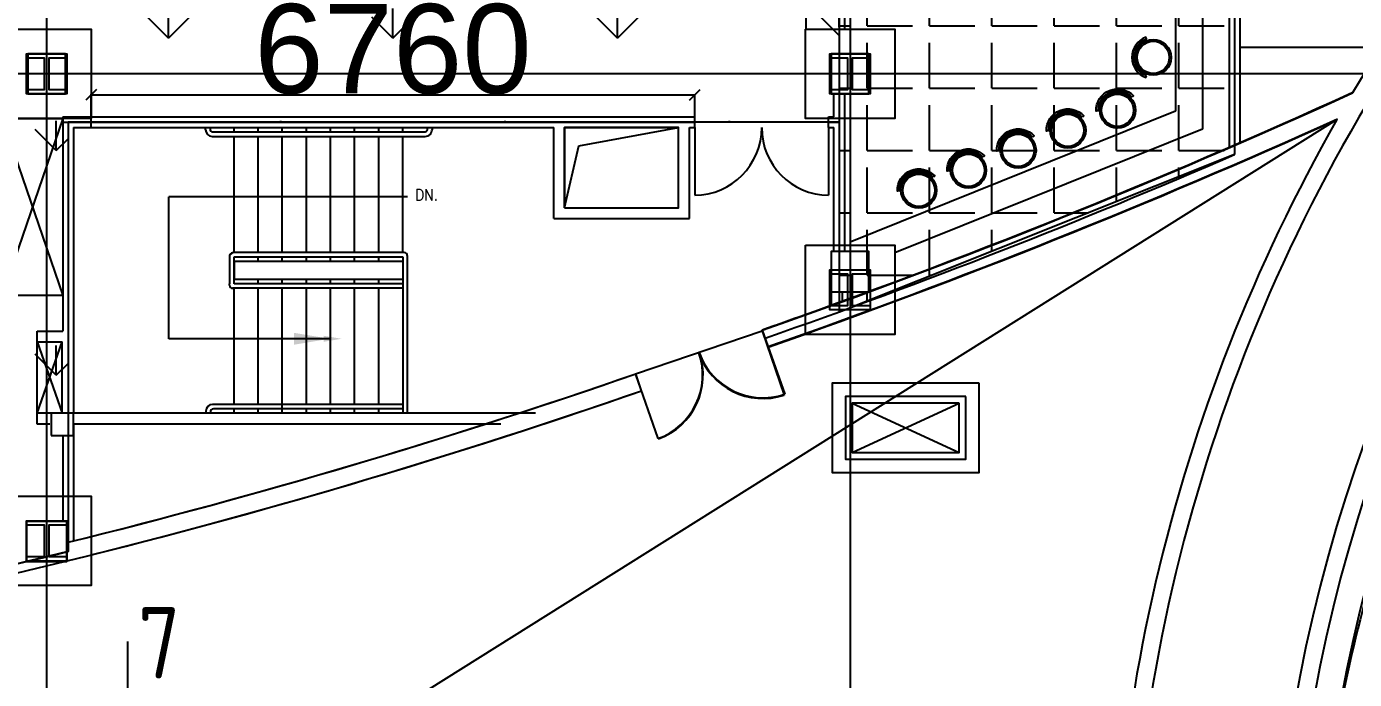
# Model space of a CAD drawing. Header units: inches. Extents: x -449189 to -231461, y -105857 to 48108.
# Drawn here: x -286073 to -271198, y -54269 to -46960 of the extents above; entities that cross this region are included whole.
import ezdxf
from ezdxf.enums import TextEntityAlignment as Align

# ---------------------------------------------------------------- set-up
doc = ezdxf.new("R2010")
doc.units = ezdxf.units.IN
doc.header["$MEASUREMENT"] = 0
for name, color, linetype in [('ARDIM', 4, 'Continuous'), ('DIM', 3, 'Continuous'), ('GRID', 8, 'Continuous'), ('HATCH', 90, 'Continuous'), ('L08-DR', 1, 'Continuous'), ('NEW AREA', 6, 'Continuous'), ('WALL', 255, 'Continuous')]:
    doc.layers.add(name, color=color, linetype=linetype)
doc.styles.add('ARCHITXT', font='ARCHITXT.SHX')
doc.styles.add('SIMPLEX', font='SIMPLEX.shx', dxfattribs={"width": 0.9, "height": 1000})
doc.styles.get("Standard").update_dxf_attribs({"font": 'arial.ttf'})
doc.dimstyles.new('DIM-200MM', dxfattribs={"dimtxt": 1000, "dimasz": 120, "dimexe": 10, "dimexo": 10, "dimgap": 0.7, "dimtad": 1, "dimdec": 0, "dimrnd": 5, "dimzin": 1, "dimdsep": 46, "dimtxsty": 'Standard', "dimblk": 'OBLIQUE', "dimcen": 0.5, "dimdle": 1, "dimclrd": 256, "dimclre": 256, "dimclrt": 7, "dimaunit": 1, "dimadec": 0, "dimazin": 0, "dimtfac": 1, "dimtdec": 0, "dimtix": 1, "dimtmove": 2, "dimatfit": 3, "dimfxl": 0, "dimtolj": 1, "dimtzin": 1, "dimarcsym": 0})

# ---------------------------------------------------------------- blocks, each defined once
blk = doc.blocks.new('C1')
at = {"layer": 'L08-DR'}
blk.add_lwpolyline([(-500, 500), (500, 500), (500, -500), (-500, -500)], close=True, dxfattribs=at)
blk = doc.blocks.new('A$C66634838')
at = {"layer": 'ARDIM'}
blk.add_blockref('C1', (29500, 9458), dxfattribs=at)
blk = doc.blocks.new('_Oblique')
at = {"color": 0, "linetype": 'ByBlock', "lineweight": -2}
blk.add_line((-0.5, -0.5), (0.5, 0.5), dxfattribs=at)
blk = doc.blocks.new('*D171')
at = {"layer": 'DEFPOINTS', "color": 0, "transparency": 16777216}
for p in [(-278588, -47726), (-285348, -48088), (-278588, -48068)]:
    blk.add_point(p, dxfattribs=at)
at = {"layer": 'DIM', "lineweight": -2, "transparency": 16777216}
for p, q in [((-285349, -47726), (-278587, -47726)), ((-285348, -48078), (-285348, -47716)), ((-278588, -48058), (-278588, -47716))]:
    blk.add_line(p, q, dxfattribs=at)
at = {"layer": 'DIM', "lineweight": -2, "transparency": 16777216, "xscale": 120, "yscale": 120, "zscale": 120, "rotation": 180}
blk.add_blockref('_Oblique', (-285348, -47726), dxfattribs=at)
at = {"layer": 'DIM', "lineweight": -2, "transparency": 16777216, "xscale": 120, "yscale": 120, "zscale": 120}
blk.add_blockref('_Oblique', (-278588, -47726), dxfattribs=at)
at = {"layer": 'DIM', "color": 7, "transparency": 16777216, "insert": (-281968, -47215), "char_height": 1000, "attachment_point": 5}
blk.add_mtext('\\A1;6760', dxfattribs=at)

msp = doc.modelspace()

# ---------------------------------------------------------------- hatches: boundary and pattern name
at = {"layer": 'HATCH'}
h = msp.add_hatch(dxfattribs=at)
h.set_pattern_fill('GRASS', color=141, scale=70, style=0)
h.set_pattern_definition([(90, (-380034.3, -67208.1), (-1257.235, 1257.235), [333.375, -2181.095]), (45, (-380034.3, -67208.1), (-1257.236, 1257.236), [333.375, -1444.625]), (135, (-380034.3, -67208.1), (-1257.236, -1257.236), [333.375, -1444.625])])
edge = h.paths.add_edge_path()
edge.add_line((-340288.2071, -11298.8439), (-336119.2455, -9723.545))
edge.add_line((-336119.2455, -9723.545), (-335508.3507, -9497.5812))
edge.add_line((-335508.3507, -9497.5812), (-335512.444, -2505.503))
edge.add_line((-335512.444, -2505.503), (-334540.4625, -2573.9117))
edge.add_line((-334540.4625, -2573.9117), (-333854.8554, -2620.0794))
edge.add_line((-333854.8554, -2620.0794), (-333388.2316, -2650.4541))
edge.add_line((-333388.2316, -2650.4541), (-333388.2149, -7349.5129))
edge.add_line((-333388.2149, -7349.5129), (-332068.2238, -7349.5128))
edge.add_line((-332068.2238, -7349.5128), (-332068.2228, -7069.5141))
edge.add_line((-332068.2228, -7069.5141), (-331148.2187, -7069.5112))
edge.add_line((-331148.2187, -7069.5112), (-331148.2187, -7349.5128))
edge.add_line((-331148.2187, -7349.5128), (-322288.2304, -7346.1635))
edge.add_line((-322288.2304, -7346.1635), (-322288.2225, -9562.3965))
edge.add_line((-322288.2225, -9562.3965), (-322288.2204, -10149.5262))
edge.add_line((-322288.2204, -10149.5262), (-311588.2352, -10149.5262))
edge.add_line((-311588.2352, -10149.5262), (-288008.221, -10149.5262))
edge.add_line((-288008.221, -10149.5262), (-288008.2228, -6519.5143))
edge.add_line((-288008.2228, -6519.5143), (-285608.2221, -6519.5142))
edge.add_line((-285608.2221, -6519.5142), (-285608.2214, -7289.542))
edge.add_line((-285608.2214, -7289.542), (-285448.2202, -7289.5149))
edge.add_line((-285448.2202, -7289.5149), (-285448.2432, -16605.3066))
edge.add_line((-285448.2432, -16605.3066), (-290895.3777, -16605.3066))
edge.add_line((-290895.3777, -16605.3066), (-289343.3241, -18123.0736))
edge.add_line((-289343.3241, -18123.0736), (-289343.3241, -21992.1764))
edge.add_line((-289343.3241, -21992.1764), (-290467.0658, -23134.5311))
edge.add_line((-290467.0658, -23134.5311), (-290498.1914, -37040.7856))
edge.add_line((-290498.1914, -37040.7856), (-289343.3241, -38157.4688))
edge.add_line((-289343.3241, -38157.4688), (-289346.7413, -41660.7129))
edge.add_line((-289346.7413, -41660.7129), (-290789.917, -43073.7458))
edge.add_line((-290789.917, -43073.7458), (-285498.3181, -43073.7458))
edge.add_line((-285498.3181, -43073.7458), (-285496.0031, -43115.8086))
edge.add_line((-285496.0031, -43115.8086), (-282687.0942, -45909.9083))
edge.add_line((-282687.0942, -45909.9083), (-276970.3509, -45904.7619))
edge.add_line((-276970.3509, -45904.7619), (-276970.3509, -48029.5128))
edge.add_line((-276970.3509, -48029.5128), (-285608.318, -48029.5128))
edge.add_line((-285608.318, -48029.5128), (-285608.3181, -52836.7162))
edge.add_line((-285608.3181, -52836.7162), (-286348.3155, -53015.517))
edge.add_line((-286348.3155, -53015.517), (-286516.7891, -53055.0808))
edge.add_line((-286516.7891, -53055.0808), (-287110.9356, -53191.2398))
edge.add_line((-287110.9356, -53191.2398), (-287636.3392, -53307.2906))
edge.add_line((-287636.3392, -53307.2906), (-288280.2221, -53443.9679))
edge.add_line((-288280.2221, -53443.9679), (-288782.4444, -53546.3581))
edge.add_line((-288782.4444, -53546.3581), (-289192.7738, -53627.2828))
edge.add_line((-289192.7738, -53627.2828), (-289609.1348, -53706.8959))
edge.add_line((-289609.1348, -53706.8959), (-290101.9463, -53797.883))
edge.add_line((-290101.9463, -53797.883), (-290653.7187, -53895.5982))
edge.add_line((-290653.7187, -53895.5982), (-291270.1366, -53999.5884))
edge.add_line((-291270.1366, -53999.5884), (-291699.1627, -54068.7553))
edge.add_line((-291699.1627, -54068.7553), (-292231.0385, -54150.8586))
edge.add_line((-292231.0385, -54150.8586), (-292875.9103, -54245.011))
edge.add_line((-292875.9103, -54245.011), (-293705.8929, -54357.525))
edge.add_line((-293705.8929, -54357.525), (-293995.7321, -54394.5262))
edge.add_line((-293995.7321, -54394.5262), (-294408.3241, -54445.1592))
edge.add_line((-294408.3241, -54445.1592), (-294408.3241, -53539.5795))
edge.add_line((-294408.3241, -53539.5795), (-300783.3181, -53539.5795))
edge.add_line((-300783.3181, -53539.5795), (-300783.3181, -54926.0554))
edge.add_line((-300783.3181, -54926.0554), (-300984.5052, -54932.0826))
edge.add_line((-300984.5052, -54932.0826), (-301461.242, -54944.1408))
edge.add_line((-301461.242, -54944.1408), (-302594.0659, -54960.253))
edge.add_line((-302594.0659, -54960.253), (-303474.0513, -54960.5922))
edge.add_line((-303474.0513, -54960.5922), (-304791.0427, -54941.2082))
edge.add_line((-304791.0427, -54941.2082), (-305176.7692, -54931.0136))
edge.add_line((-305176.7692, -54931.0136), (-305783.1151, -54910.8475))
edge.add_line((-305783.1151, -54910.8475), (-307476.4691, -54827.6872))
edge.add_line((-307476.4691, -54827.6872), (-308341.0607, -54769.9499))
edge.add_line((-308341.0607, -54769.9499), (-309838.7068, -54645.4082))
edge.add_line((-309838.7068, -54645.4082), (-310626.0552, -54567.4147))
edge.add_line((-310626.0552, -54567.4147), (-311469.8373, -54474.2138))
edge.add_line((-311469.8373, -54474.2138), (-312374.1162, -54363.242))
edge.add_line((-312374.1162, -54363.242), (-312476.3441, -54349.9727))
edge.add_line((-312476.3441, -54349.9727), (-312636.4866, -54328.8898))
edge.add_line((-312636.4866, -54328.8898), (-313090.9646, -54256.5062))
edge.add_line((-313090.9646, -54256.5062), (-313685.9245, -54148.7118))
edge.add_line((-313685.9245, -54148.7118), (-314664.5903, -53966.3051))
edge.add_line((-314664.5903, -53966.3051), (-315582.5073, -53789.4467))
edge.add_line((-315582.5073, -53789.4467), (-316457.9292, -53615.551))
edge.add_line((-316457.9292, -53615.551), (-317680.8645, -53364.051))
edge.add_line((-317680.8645, -53364.051), (-318715.3535, -53143.471))
edge.add_line((-318715.3535, -53143.471), (-319826.7598, -52898.452))
edge.add_line((-319826.7598, -52898.452), (-320519.3217, -52741.5431))
edge.add_line((-320519.3217, -52741.5431), (-321348.3155, -52549.4388))
edge.add_line((-321348.3155, -52549.4388), (-322096.6306, -52372.0072))
edge.add_line((-322096.6306, -52372.0072), (-322919.3065, -52172.5226))
edge.add_line((-322919.3065, -52172.5226), (-323528.6676, -52021.7675))
edge.add_line((-323528.6676, -52021.7675), (-324690.0906, -51727.3435))
edge.add_line((-324690.0906, -51727.3435), (-325741.8803, -51452.6499))
edge.add_line((-325741.8803, -51452.6499), (-326607.9305, -51220.6831))
edge.add_line((-326607.9305, -51220.6831), (-327359.6197, -51015.094))
edge.add_line((-327359.6197, -51015.094), (-328180.0259, -50786.18))
edge.add_line((-328180.0259, -50786.18), (-328941.3725, -50569.4966))
edge.add_line((-328941.3725, -50569.4966), (-329798.6195, -50320.5956))
edge.add_line((-329798.6195, -50320.5956), (-330205.1413, -50200.4623))
edge.add_line((-330205.1413, -50200.4623), (-330652.2059, -50066.5422))
edge.add_line((-330652.2059, -50066.5422), (-331102.5812, -49929.7113))
edge.add_line((-331102.5812, -49929.7113), (-331377.8045, -49845.1432))
edge.add_line((-331377.8045, -49845.1432), (-331988.6519, -49654.8606))
edge.add_line((-331988.6519, -49654.8606), (-333136.6276, -49287.5546))
edge.add_line((-333136.6276, -49287.5546), (-333995.7574, -49004.3186))
edge.add_line((-333995.7574, -49004.3186), (-334680.7346, -48773.3357))
edge.add_line((-334680.7346, -48773.3357), (-335777.3888, -48393.9214))
edge.add_line((-335777.3888, -48393.9214), (-336572.2598, -48111.4636))
edge.add_line((-336572.2598, -48111.4636), (-337362.1185, -47824.53))
edge.add_line((-337362.1185, -47824.53), (-338274.9824, -47485.0795))
edge.add_line((-338274.9824, -47485.0795), (-339501.5617, -47015.6204))
edge.add_line((-339501.5617, -47015.6204), (-340348.3181, -46674.0196))
edge.add_line((-340348.3181, -46674.0196), (-340924.1168, -46451.7427))
edge.add_line((-340924.1168, -46451.7427), (-341956.4836, -46029.3034))
edge.add_line((-341956.4836, -46029.3034), (-343181.5851, -45513.3685))
edge.add_line((-343181.5851, -45513.3685), (-344012.137, -45154.455))
edge.add_line((-344012.137, -45154.455), (-344856.511, -44781.9126))
edge.add_line((-344856.511, -44781.9126), (-345617.4163, -44439.52))
edge.add_line((-345617.4163, -44439.52), (-346395.6587, -44082.7138))
edge.add_line((-346395.6587, -44082.7138), (-347363.8794, -43629.3731))
edge.add_line((-347363.8794, -43629.3731), (-348780.7275, -42888.3236))
edge.add_line((-348780.7275, -42888.3236), (-349298.3176, -42888.3236))
edge.add_line((-349298.3176, -42888.3236), (-349298.3135, -15241.5566))
edge.add_line((-349298.3135, -15241.5566), (-345735.4049, -13623.97))
edge.add_line((-345735.4049, -13623.97), (-344247.3098, -12964.3974))
edge.add_line((-344247.3098, -12964.3974), (-342967.66, -12411.9553))
edge.add_line((-342967.66, -12411.9553), (-342295.9956, -12127.3872))
edge.add_line((-342295.9956, -12127.3872), (-341103.1645, -11631.0893))
edge.add_line((-341103.1645, -11631.0893), (-340288.2156, -11298.6419))
h = msp.add_hatch(dxfattribs=at)
h.set_pattern_fill('ANGLE', color=8, scale=100, style=0)
h.set_pattern_definition([(0, (-380034.3, -67208.1), (0, 698.5), [508, -190.5]), (90, (-380034.3, -67208.1), (-698.5, 4e-14), [508, -190.5])])
h.paths.add_polyline_path([(-272541.397, -48393.7443), (-276967.964, -50158.2846), (-276968.0914, -48029.5128), (-276970.0076, -45900.899), (-278947.9714, -45913.5398), (-279098.3076, -45914.5006), (-279094.9721, -41961.9796), (-277297.9713, -41959.9778), (-277297.9713, -39357.5889), (-272541.397, -39357.5889)])

# ---------------------------------------------------------------- linework, layer by layer
msp.add_lwpolyline([(-285447.8964, -16605.3066), (-290895.0309, -16605.3066), (-289342.9774, -18123.0736), (-289342.9774, -21992.1764), (-290466.7191, -23134.5311), (-290497.8447, -37040.7856), (-289342.9774, -38157.4688), (-289346.3946, -41660.7129), (-290789.5702, -43073.7458), (-285497.9714, -43073.7458), (-285495.6564, -43115.8086), (-282686.7474, -45909.9083), (-276970.0042, -45904.7619), (-276970.0042, -48029.5128), (-285607.9713, -48029.5128)])
at = {"color": 5}
for points in [[(-290789.917, -43073.7458), (-285498.3181, -43073.7458), (-285496.0031, -43115.8086), (-282687.0942, -45909.9083), (-276970.3509, -45904.7619), (-276970.3509, -48029.5128), (-285608.318, -48029.5128), (-285608.3181, -52836.7162), (-286348.3155, -53015.517)], [(-290789.6681, -43073.7458), (-285498.0693, -43073.7458), (-285495.7542, -43115.8086), (-282686.8453, -45909.9083), (-276970.102, -45904.7619), (-276970.102, -48029.5128), (-285608.0692, -48029.5128), (-285608.0692, -52836.7162), (-286348.0666, -53015.517)]]:
    msp.add_lwpolyline(points, dxfattribs=at)
at = {"layer": 'GRID'}
for p, q in [((-285848.203, 3188.9239), (-285848.203, -66985.2816)), ((-276848.203, 3188.9239), (-276848.203, -66985.2816)), ((-366848.203, -47485.2816), (-267848.203, -47485.2816))]:
    msp.add_line(p, q, dxfattribs=at)
at = {"layer": 'NEW AREA', "color": 30}
msp.add_lwpolyline([(-272541.397, -48393.7443), (-276967.964, -50158.2846), (-276968.0914, -48029.5128), (-276970.102, -45904.762), (-278947.9714, -45913.5398), (-279098.3076, -45914.5006), (-279094.9721, -41961.9796), (-277297.9713, -41959.9778), (-277297.9713, -39357.5889), (-272541.397, -39357.5889), (-272541.397, -48393.7443)], dxfattribs=at)
at = {"layer": 'WALL', "color": 0}
for p, q in [((-272541.5182, -39357.791), (-272541.5182, -48393.9464)), ((-272601.5182, -39457.791), (-272601.5182, -48310.9472)), ((-272601.5182, -39457.791), (-272601.5182, -48310.9472)), ((-272481.5183, -39457.791), (-272481.5183, -48258.9312)), ((-272481.5182, -39457.791), (-272481.5182, -48258.9312)), ((-272481.5096, -39532.9935), (-272481.5096, -48265.0996)), ((-272601.5096, -39832.9935), (-272601.5096, -48317.1156)), ((-272601.5183, -41577.791), (-272601.5183, -48310.9472)), ((-273201.5182, -42057.791), (-273201.5182, -47905.5685)), ((-272901.5182, -42057.791), (-272901.5182, -48108.2579)), ((-276907.9621, -46989.7283), (-276907.9621, -45843.7419)), ((-277341.2015, -46989.7283), (-277341.2015, -46813.2221)), ((-273570.1784, -47120.0429), (-273560.0534, -47137.5801)), ((-273561.5182, -47115.0429), (-273551.5182, -47132.3634)), ((-273557.1881, -47112.5429), (-273547.1568, -47129.9176)), ((-272481.5096, -47189.9237), (-270903.051, -47189.9237)), ((-273570.1784, -47491.0941), (-273560.0534, -47473.557)), ((-273561.5182, -47496.0941), (-273551.5182, -47478.7736)), ((-273557.1881, -47498.5941), (-273547.1568, -47481.2195)), ((-277027.9537, -47969.9103), (-277027.9542, -47714.9237)), ((-276907.9504, -49479.9237), (-276907.9542, -47714.9234)), ((-273723.6264, -47718.2121), (-273736.1182, -47734.1502)), ((-273715.7558, -47724.3808), (-273728.0933, -47740.122)), ((-273711.8205, -47727.4652), (-273724.1966, -47743.2556)), ((-274069.9835, -47871.5303), (-274050.1206, -47874.3531)), ((-274069.28, -47866.58), (-274049.479, -47869.394)), ((-274067.873, -47856.6795), (-274047.8243, -47859.5287)), ((-285667.9627, -47989.7283), (-286347.9627, -49969.7149)), ((-286347.9627, -47989.7283), (-285667.9627, -49969.7149)), ((-285667.9627, -47989.7283), (-286347.9627, -49969.7149)), ((-286347.9627, -47989.7283), (-285667.9627, -49969.7149)), ((-285667.9627, -47989.7283), (-286347.9627, -49969.7149)), ((-286347.9627, -47989.7283), (-285667.9627, -49969.7149)), ((-285667.9627, -47969.7149), (-278587.9628, -47969.7149)), ((-285667.9627, -47969.7149), (-278587.9628, -47969.7149)), ((-285667.9627, -47969.7149), (-278587.9628, -47969.7149)), ((-285667.9627, -47969.7149), (-285667.9627, -50369.7135)), ((-285667.9627, -47969.7149), (-285667.9627, -50369.7135)), ((-285667.9627, -47969.7149), (-285667.9627, -50369.7135)), ((-285667.9627, -48029.7149), (-278587.9628, -48029.7149)), ((-285607.9627, -48029.7149), (-285607.9628, -52836.9183)), ((-284378.4764, -56138.384), (-271393.5538, -48002.0518)), ((-278587.9625, -48089.7149), (-278587.9628, -47969.7149)), ((-278587.9625, -48089.7149), (-278587.9628, -47969.7149)), ((-278587.9625, -48089.7149), (-278587.9625, -47969.7149)), ((-278587.9539, -48089.9103), (-278587.9542, -47969.9103)), ((-277087.9625, -48089.7149), (-277087.9628, -47969.7117)), ((-277087.9625, -48089.7149), (-277087.9628, -47969.7117)), ((-277087.9625, -48089.7149), (-277087.9628, -47969.7117)), ((-277087.9625, -48029.7149), (-276967.9619, -48029.7149)), ((-277087.9539, -48089.9103), (-277087.9542, -47969.9071)), ((-277087.9542, -47969.9103), (-277027.9537, -47969.9103)), ((-276967.9579, -49407.8751), (-276967.9619, -48029.7149)), ((-276907.958, -49407.875), (-276907.9621, -47989.7283)), ((-276907.9579, -49407.8749), (-276907.962, -47989.7283)), ((-276907.9579, -49407.8749), (-276907.962, -47989.7283)), ((-276907.9579, -49407.8749), (-276907.962, -47989.7283)), ((-273201.5182, -47905.5685), (-276847.9627, -49372.2898)), ((-274280.2827, -47942.1177), (-274292.7745, -47958.0558)), ((-274272.4121, -47948.2865), (-274284.7496, -47964.0277)), ((-274268.4768, -47951.3709), (-274280.8529, -47967.1613)), ((-285547.9627, -48089.7149), (-285547.9628, -51289.7163)), ((-285547.9627, -48089.7149), (-285547.9628, -51289.7163)), ((-285547.9627, -48089.7149), (-285547.9628, -51289.7163)), ((-285547.9627, -48089.7149), (-280167.9625, -48089.7149)), ((-285547.9627, -48089.7149), (-280167.9625, -48089.7149)), ((-285547.9627, -48089.7149), (-280167.9625, -48089.7149)), ((-284067.9563, -48114.7008), (-284067.9563, -48089.7008)), ((-284067.9563, -48114.7008), (-284067.9563, -48089.7008)), ((-284067.9563, -48114.7008), (-284067.9563, -48089.7008)), ((-284067.9477, -48114.8961), (-284067.9477, -48089.8961)), ((-283992.9563, -48189.7008), (-281606.0066, -48189.6646)), ((-283992.9563, -48189.7008), (-281606.0066, -48189.6646)), ((-283992.9563, -48189.7008), (-281606.0066, -48189.6646)), ((-283982.9563, -48139.7008), (-281616.0064, -48139.6646)), ((-283982.9563, -48139.7008), (-281616.0064, -48139.6646)), ((-283982.9563, -48139.7008), (-281616.0064, -48139.6646)), ((-283747.9628, -48139.6801), (-283747.9628, -48089.6801)), ((-283747.9628, -48139.6801), (-283747.9628, -48089.6801)), ((-283747.9628, -48139.6801), (-283747.9628, -48089.6801)), ((-283747.9628, -49489.7149), (-283747.9628, -48189.6801)), ((-283747.9628, -49489.7149), (-283747.9628, -48189.6801)), ((-283747.9628, -49489.7149), (-283747.9628, -48189.6801)), ((-283747.9542, -48139.8755), (-283747.9542, -48089.8755)), ((-283747.9542, -49489.9102), (-283747.9542, -48189.8755)), ((-283477.9628, -48139.6801), (-283477.9628, -48089.6801)), ((-283477.9628, -48139.6801), (-283477.9628, -48089.6801)), ((-283477.9628, -48139.6801), (-283477.9628, -48089.6801)), ((-283477.9628, -49489.7149), (-283477.9628, -48189.6801)), ((-283477.9628, -49489.7149), (-283477.9628, -48189.6801)), ((-283477.9628, -49489.7149), (-283477.9628, -48189.6801)), ((-283477.9542, -48139.8755), (-283477.9542, -48089.8755)), ((-283477.9542, -49489.9102), (-283477.9542, -48189.8755)), ((-283207.9628, -48139.6801), (-283207.9628, -48089.6801)), ((-283207.9628, -48139.6801), (-283207.9628, -48089.6801)), ((-283207.9628, -48139.6801), (-283207.9628, -48089.6801)), ((-283207.9628, -48139.6801), (-283207.9628, -48089.6801)), ((-283207.9628, -48139.6801), (-283207.9628, -48089.6801)), ((-283207.9628, -48139.6801), (-283207.9628, -48089.6801)), ((-283207.9628, -49489.7149), (-283207.9628, -48189.6801)), ((-283207.9628, -49489.7149), (-283207.9628, -48189.6801)), ((-283207.9628, -49489.7149), (-283207.9628, -48189.6801)), ((-283207.9542, -48139.8755), (-283207.9542, -48089.8755)), ((-283207.9542, -48139.8755), (-283207.9542, -48089.8755)), ((-283207.9542, -49489.9102), (-283207.9542, -48189.8755)), ((-282937.9628, -48139.6801), (-282937.9628, -48089.6801)), ((-282937.9628, -48139.6801), (-282937.9628, -48089.6801)), ((-282937.9628, -48139.6801), (-282937.9628, -48089.6801)), ((-282937.9628, -49489.7149), (-282937.9628, -48189.6801)), ((-282937.9628, -49489.7149), (-282937.9628, -48189.6801)), ((-282937.9628, -49489.7149), (-282937.9628, -48189.6801)), ((-282667.9628, -48139.6801), (-282667.9628, -48089.6801)), ((-282667.9628, -48139.6801), (-282667.9628, -48089.6801)), ((-282667.9628, -48139.6801), (-282667.9628, -48089.6801)), ((-282667.9628, -49489.7149), (-282667.9628, -48189.6801)), ((-282667.9628, -49489.7149), (-282667.9628, -48189.6801)), ((-282667.9628, -49489.7149), (-282667.9628, -48189.6801)), ((-282397.9628, -48139.6801), (-282397.9628, -48089.6801)), ((-282397.9628, -48139.6801), (-282397.9628, -48089.6801)), ((-282397.9628, -48139.6801), (-282397.9628, -48089.6801)), ((-282397.9628, -49489.7149), (-282397.9628, -48189.6801)), ((-282397.9628, -49489.7149), (-282397.9628, -48189.6801)), ((-282397.9628, -49489.7149), (-282397.9628, -48189.6801)), ((-282127.9628, -48139.6801), (-282127.9628, -48089.6801)), ((-282127.9628, -48139.6801), (-282127.9628, -48089.6801)), ((-282127.9628, -48139.6801), (-282127.9628, -48089.6801)), ((-282127.9628, -49489.7149), (-282127.9628, -48189.6801)), ((-282127.9628, -49489.7149), (-282127.9628, -48189.6801)), ((-282127.9628, -49489.7149), (-282127.9628, -48189.6801)), ((-281857.9628, -48139.6801), (-281857.9628, -48089.6801)), ((-281857.9628, -48139.6801), (-281857.9628, -48089.6801)), ((-281857.9628, -48139.6801), (-281857.9628, -48089.6801)), ((-281857.9628, -49489.7149), (-281857.9628, -48189.6801)), ((-281857.9628, -49489.7149), (-281857.9628, -48189.6801)), ((-281857.9628, -49489.7149), (-281857.9628, -48189.6801)), ((-281531.0064, -48089.6648), (-281531.0064, -48114.6646)), ((-281531.0064, -48089.6648), (-281531.0064, -48114.6646)), ((-281531.0064, -48089.6648), (-281531.0064, -48114.6646)), ((-280167.9604, -49109.7149), (-280167.9625, -48089.7149)), ((-280167.9604, -49109.7149), (-280167.9625, -48089.7149)), ((-280167.9604, -49109.7149), (-280167.9625, -48089.7149)), ((-280047.9625, -48089.7149), (-278767.9625, -48089.7149)), ((-280047.9625, -48089.7149), (-278767.9625, -48089.7149)), ((-280047.9625, -48089.7149), (-278767.9625, -48089.7149)), ((-280047.9606, -48989.7149), (-280047.9625, -48089.7149)), ((-280047.9606, -48989.7149), (-280047.9625, -48089.7149)), ((-280047.9606, -48989.7149), (-280047.9625, -48089.7149)), ((-279885.8407, -48295.8153), (-278767.9625, -48089.7149)), ((-279885.8407, -48295.8153), (-278767.9625, -48089.7149)), ((-279885.8407, -48295.8153), (-278767.9625, -48089.7149)), ((-278767.9606, -48989.7149), (-278767.9625, -48089.7119)), ((-278767.9606, -48989.7149), (-278767.9625, -48089.7119)), ((-278767.9606, -48989.7149), (-278767.9625, -48089.7119)), ((-278767.952, -48989.9103), (-278767.9539, -48089.9073)), ((-278647.9604, -49109.7149), (-278647.9625, -48089.7117)), ((-278647.9604, -49109.7149), (-278647.9625, -48089.7117)), ((-278647.9604, -49109.7149), (-278647.9625, -48089.7117)), ((-278647.9625, -48089.7149), (-278587.9625, -48089.7149)), ((-278647.9625, -48089.7149), (-278587.9625, -48089.7149)), ((-278647.9625, -48089.7149), (-278587.9625, -48089.7149)), ((-278647.9518, -49109.9103), (-278647.9539, -48089.907)), ((-278647.9539, -48089.9103), (-278587.9539, -48089.9103)), ((-278587.9625, -48089.7149), (-278587.9602, -48848.757)), ((-278587.9625, -48089.7149), (-278587.9602, -48848.757)), ((-278587.9625, -48089.7149), (-278587.9602, -48848.757)), ((-278587.9539, -48089.9103), (-278587.9516, -48848.9523)), ((-277087.9625, -48089.7089), (-277087.9602, -48848.7089)), ((-277087.9625, -48089.7089), (-277087.9602, -48848.7089)), ((-277087.9625, -48089.7089), (-277087.9602, -48848.7089)), ((-277087.9625, -48089.7149), (-277027.962, -48089.7149)), ((-277087.9625, -48089.7149), (-277027.962, -48089.7149)), ((-277087.9625, -48089.7149), (-277027.962, -48089.7149)), ((-277087.9539, -48089.9043), (-277087.9516, -48848.9043)), ((-277087.9539, -48089.9103), (-277027.9534, -48089.9103)), ((-277027.9579, -49407.875), (-277027.9621, -48089.7149)), ((-277027.9578, -49407.8749), (-277027.962, -48089.7149)), ((-277027.9578, -49407.8749), (-277027.962, -48089.7149)), ((-277027.9578, -49407.8749), (-277027.962, -48089.7149)), ((-277027.9504, -49479.9237), (-277027.9534, -48089.9103)), ((-272901.5182, -48108.2579), (-276347.9627, -49494.5325)), ((-274836.939, -48166.0234), (-274849.4308, -48181.9615)), ((-274829.0684, -48172.1922), (-274841.4059, -48187.9334)), ((-274825.1331, -48175.2766), (-274837.5092, -48191.067)), ((-274626.6398, -48095.436), (-274606.7769, -48098.2588)), ((-274625.9363, -48090.4857), (-274606.1353, -48093.2997)), ((-274624.5293, -48080.5852), (-274604.4806, -48083.4344)), ((-280047.9606, -48989.7149), (-279885.8407, -48295.8153)), ((-280047.9606, -48989.7149), (-279885.8407, -48295.8153)), ((-280047.9606, -48989.7149), (-279885.8407, -48295.8153)), ((-275183.2961, -48319.3417), (-275163.4332, -48322.1645)), ((-275182.5926, -48314.3914), (-275162.7916, -48317.2054)), ((-275181.1856, -48304.4909), (-275161.1369, -48307.3401)), ((-275393.5953, -48389.9291), (-275406.0872, -48405.8672)), ((-275385.7247, -48396.0979), (-275398.0622, -48411.8391)), ((-275381.7894, -48399.1823), (-275394.1655, -48414.9727)), ((-275950.2516, -48613.8348), (-275962.7435, -48629.7729)), ((-275942.381, -48620.0036), (-275954.7185, -48635.7448)), ((-275938.4457, -48623.0879), (-275950.8218, -48638.8783)), ((-275739.9524, -48543.2473), (-275720.0895, -48546.0701)), ((-275739.2489, -48538.2971), (-275719.4479, -48541.1111)), ((-275737.8419, -48528.3966), (-275717.7932, -48531.2458)), ((-276296.6088, -48767.153), (-276276.7458, -48769.9758)), ((-276295.9053, -48762.2028), (-276276.1042, -48765.0168)), ((-276294.4983, -48752.3022), (-276274.4495, -48755.1515)), ((-281804.7731, -48864.6672), (-284480.0041, -48864.6672)), ((-284480.0041, -50455.3601), (-284480.0041, -48864.6672)), ((-284480.0041, -50455.3601), (-284480.0041, -48864.6672)), ((-284480.0041, -50455.3601), (-284480.0041, -48864.6672)), ((-284480.0041, -50455.3601), (-284480.0041, -48864.6672)), ((-282159.2567, -48864.6672), (-284480.0041, -48864.6672)), ((-282159.2567, -48864.6672), (-284480.0041, -48864.6672)), ((-284480.0041, -50455.3601), (-284480.0041, -48864.6672)), ((-284480.0041, -50455.3601), (-284480.0041, -48864.6672)), ((-284479.9955, -50455.5555), (-284479.9955, -48864.8626)), ((-284479.9955, -50455.5555), (-284479.9955, -48864.8626)), ((-280047.9606, -48989.7149), (-278767.9606, -48989.7149)), ((-280047.9606, -48989.7149), (-278767.9606, -48989.7149)), ((-280047.9606, -48989.7149), (-278767.9606, -48989.7149)), ((-280167.9604, -49109.7149), (-278647.9604, -49109.7149)), ((-280167.9604, -49109.7149), (-278647.9604, -49109.7149)), ((-280167.9604, -49109.7149), (-278647.9604, -49109.7149)), ((-283797.9629, -49524.7149), (-283797.9629, -49539.7149)), ((-283797.9629, -49524.7149), (-283797.9629, -49539.7149)), ((-283797.9629, -49524.7149), (-283797.9629, -49539.7149)), ((-283797.9543, -49524.9102), (-283797.9543, -49539.9102)), ((-281842.9628, -49489.7149), (-283747.9628, -49489.7149)), ((-281842.9628, -49489.7149), (-283747.9628, -49489.7149)), ((-281842.9628, -49489.7149), (-283747.9628, -49489.7149)), ((-281807.9628, -49524.7149), (-281807.9628, -49589.7149)), ((-281807.9628, -49524.7149), (-281807.9628, -49589.7149)), ((-281807.9628, -49524.7149), (-281807.9628, -49589.7149)), ((-283797.9628, -49539.7148), (-283797.9629, -49839.7148)), ((-283797.9628, -49539.7148), (-283797.9629, -49839.7148)), ((-283797.9628, -49539.7148), (-283797.9629, -49839.7148)), ((-283797.9542, -49539.9102), (-283797.9543, -49839.9102)), ((-283747.9628, -49839.7149), (-283747.9627, -49539.7149)), ((-283747.9628, -49839.7149), (-283747.9627, -49539.7149)), ((-283747.9628, -49839.7149), (-283747.9627, -49539.7149)), ((-283747.9627, -49589.7149), (-283747.9628, -49789.7149)), ((-283747.9627, -49589.7149), (-283747.9628, -49789.7149)), ((-283747.9627, -49589.7149), (-283747.9628, -49789.7149)), ((-283747.9627, -49539.7149), (-281857.9628, -49539.7149)), ((-283747.9627, -49539.7149), (-281857.9628, -49539.7149)), ((-283747.9627, -49539.7149), (-281857.9628, -49539.7149)), ((-281857.9628, -49589.7149), (-283747.9627, -49589.7149)), ((-281857.9628, -49589.7149), (-283747.9627, -49589.7149)), ((-281857.9628, -49589.7149), (-283747.9627, -49589.7149)), ((-283747.9542, -49839.9102), (-283747.9541, -49539.9102)), ((-283747.9541, -49589.9102), (-283747.9542, -49789.9102)), ((-283477.9628, -49589.7149), (-283477.9628, -49539.7149)), ((-283477.9628, -49589.7149), (-283477.9628, -49539.7149)), ((-283477.9628, -49589.7149), (-283477.9628, -49539.7149)), ((-283477.9542, -49589.9102), (-283477.9542, -49539.9102)), ((-283207.9628, -49589.7149), (-283207.9628, -49539.7149)), ((-283207.9628, -49589.7149), (-283207.9628, -49539.7149)), ((-283207.9628, -49589.7149), (-283207.9628, -49539.7149)), ((-283207.9542, -49589.9102), (-283207.9542, -49539.9102)), ((-282937.9628, -49589.7149), (-282937.9628, -49539.7149)), ((-282937.9628, -49589.7149), (-282937.9628, -49539.7149)), ((-282937.9628, -49589.7149), (-282937.9628, -49539.7149)), ((-282667.9628, -49589.7149), (-282667.9628, -49539.7149)), ((-282667.9628, -49589.7149), (-282667.9628, -49539.7149)), ((-282667.9628, -49589.7149), (-282667.9628, -49539.7149)), ((-282397.9628, -49589.7149), (-282397.9628, -49539.7149)), ((-282397.9628, -49589.7149), (-282397.9628, -49539.7149)), ((-282397.9628, -49589.7149), (-282397.9628, -49539.7149)), ((-282127.9628, -49589.7149), (-282127.9628, -49539.7149)), ((-282127.9628, -49589.7149), (-282127.9628, -49539.7149)), ((-282127.9628, -49589.7149), (-282127.9628, -49539.7149)), ((-281857.9628, -49539.7149), (-281857.9628, -49589.7149)), ((-281857.9628, -49539.7149), (-281857.9628, -49589.7149)), ((-281857.9628, -49539.7149), (-281857.9628, -49589.7149)), ((-281857.9628, -49589.7149), (-281857.9619, -51289.6993)), ((-281857.9628, -49589.7149), (-281857.9619, -51289.6993)), ((-281857.9628, -49589.7149), (-281857.9619, -51289.6993)), ((-281807.9628, -49589.7148), (-281807.9619, -51289.6993)), ((-281807.9628, -49589.7148), (-281807.9619, -51289.6993)), ((-281807.9628, -49589.7148), (-281807.9619, -51289.6993)), ((-283747.9628, -49789.7149), (-281857.9627, -49789.7149)), ((-283747.9628, -49789.7149), (-281857.9627, -49789.7149)), ((-283747.9628, -49789.7149), (-281857.9627, -49789.7149)), ((-283477.9628, -49839.7149), (-283477.9628, -49789.7149)), ((-283477.9628, -49839.7149), (-283477.9628, -49789.7149)), ((-283477.9628, -49839.7149), (-283477.9628, -49789.7149)), ((-283477.9542, -49839.9102), (-283477.9542, -49789.9102)), ((-283207.9628, -49839.7149), (-283207.9628, -49789.7149)), ((-283207.9628, -49839.7149), (-283207.9628, -49789.7149)), ((-283207.9628, -49839.7149), (-283207.9628, -49789.7149)), ((-283207.9542, -49839.9102), (-283207.9542, -49789.9102)), ((-282937.9628, -49839.7149), (-282937.9628, -49789.7149)), ((-282937.9628, -49839.7149), (-282937.9628, -49789.7149)), ((-282937.9628, -49839.7149), (-282937.9628, -49789.7149)), ((-282667.9628, -49839.7149), (-282667.9628, -49789.7149)), ((-282667.9628, -49839.7149), (-282667.9628, -49789.7149)), ((-282667.9628, -49839.7149), (-282667.9628, -49789.7149)), ((-282397.9628, -49839.7149), (-282397.9628, -49789.7149)), ((-282397.9628, -49839.7149), (-282397.9628, -49789.7149)), ((-282397.9628, -49839.7149), (-282397.9628, -49789.7149)), ((-282127.9628, -49839.7149), (-282127.9628, -49789.7149)), ((-282127.9628, -49839.7149), (-282127.9628, -49789.7149)), ((-282127.9628, -49839.7149), (-282127.9628, -49789.7149)), ((-283797.9629, -49854.7148), (-283797.9629, -49839.7148)), ((-283797.9629, -49854.7148), (-283797.9629, -49839.7148)), ((-283797.9629, -49854.7148), (-283797.9629, -49839.7148)), ((-283797.9543, -49854.9102), (-283797.9543, -49839.9102)), ((-281857.9626, -49889.7148), (-283767.4225, -49889.7168)), ((-281857.9626, -49889.7148), (-283767.4225, -49889.7168)), ((-281857.9626, -49889.7148), (-283767.4225, -49889.7168)), ((-281857.9628, -49839.7149), (-283747.9628, -49839.7149)), ((-281857.9628, -49839.7149), (-283747.9628, -49839.7149)), ((-281857.9628, -49839.7149), (-283747.9628, -49839.7149)), ((-283747.9628, -51189.6801), (-283747.9628, -49889.7167)), ((-283747.9628, -51189.6801), (-283747.9628, -49889.7167)), ((-283747.9628, -51189.6801), (-283747.9628, -49889.7167)), ((-283747.9542, -51189.8755), (-283747.9542, -49889.9121)), ((-283477.9628, -51189.6801), (-283477.9628, -49889.7167)), ((-283477.9628, -51189.6801), (-283477.9628, -49889.7167)), ((-283477.9628, -51189.6801), (-283477.9628, -49889.7167)), ((-283477.9542, -51189.8755), (-283477.9542, -49889.9121)), ((-283207.9628, -51289.7055), (-283207.9628, -49889.7167)), ((-283207.9628, -51289.7055), (-283207.9628, -49889.7167)), ((-283207.9628, -51289.7055), (-283207.9628, -49889.7167)), ((-283207.9542, -51289.9009), (-283207.9542, -49889.9121)), ((-282937.9628, -51189.6801), (-282937.9628, -49889.7167)), ((-282937.9628, -51189.6801), (-282937.9628, -49889.7167)), ((-282937.9628, -51189.6801), (-282937.9628, -49889.7167)), ((-282667.9628, -51189.6801), (-282667.9628, -49889.7167)), ((-282667.9628, -51189.6801), (-282667.9628, -49889.7167)), ((-282667.9628, -51189.6801), (-282667.9628, -49889.7167)), ((-282397.9628, -51189.6801), (-282397.9628, -49889.7167)), ((-282397.9628, -51189.6801), (-282397.9628, -49889.7167)), ((-282397.9628, -51189.6801), (-282397.9628, -49889.7167)), ((-282127.9628, -51189.6801), (-282127.9628, -49889.7167)), ((-282127.9628, -51189.6801), (-282127.9628, -49889.7167)), ((-282127.9628, -51189.6801), (-282127.9628, -49889.7167)), ((-277057.9542, -49929.9237), (-277057.9542, -50084.7208)), ((-276937.9542, -49929.9237), (-276937.9542, -50041.2107)), ((-285952.9627, -50489.7135), (-285952.9627, -50369.7135)), ((-285952.9627, -50369.7135), (-285667.9627, -50369.7135)), ((-285952.9627, -50489.7135), (-285952.9627, -50369.7135)), ((-285952.9627, -50369.7135), (-285667.9627, -50369.7135)), ((-285952.9627, -50489.7135), (-285952.9627, -50369.7135)), ((-285952.9627, -50369.7135), (-285667.9627, -50369.7135)), ((-285952.9542, -50369.9088), (-285667.9541, -50369.9088)), ((-285952.9542, -50489.9088), (-285952.9542, -50369.9088)), ((-279252.3666, -50849.0794), (-277831.7743, -50367.4486)), ((-279252.3666, -50849.0794), (-277831.7743, -50367.4486)), ((-277831.7743, -50367.4486), (-277584.6681, -51085.0972)), ((-277831.7743, -50367.4486), (-277584.6681, -51085.0972)), ((-277831.7743, -50367.4486), (-277584.6681, -51085.0972)), ((-277831.5971, -50359.7731), (-277578.2927, -51075.4313)), ((-277766.4366, -50542.8651), (-277831.551, -50353.7591)), ((-277766.4366, -50542.8651), (-277831.551, -50353.7591)), ((-277766.4366, -50542.8651), (-277831.551, -50353.7591)), ((-285952.9627, -50489.7135), (-285672.9627, -50489.7135)), ((-285952.9627, -51289.7135), (-285672.9627, -50489.7135)), ((-285952.9627, -50489.7135), (-285672.9627, -51289.7135)), ((-285952.9627, -51289.7135), (-285952.9627, -50489.7135)), ((-285952.9627, -50489.7135), (-285672.9627, -50489.7135)), ((-285952.9627, -51289.7135), (-285672.9627, -50489.7135)), ((-285952.9627, -50489.7135), (-285672.9627, -51289.7135)), ((-285952.9627, -51289.7135), (-285952.9627, -50489.7135)), ((-285952.9627, -50489.7135), (-285672.9627, -50489.7135)), ((-285952.9627, -51289.7135), (-285672.9627, -50489.7135)), ((-285952.9627, -50489.7135), (-285672.9627, -51289.7135)), ((-285952.9627, -51289.7135), (-285952.9627, -50489.7135)), ((-285952.9542, -51289.9088), (-285952.9542, -50489.9088)), ((-285952.9542, -50489.9088), (-285672.9542, -51289.9088)), ((-285952.9542, -51289.9088), (-285672.9542, -50489.9088)), ((-285952.9542, -50489.9088), (-285672.9542, -50489.9088)), ((-285672.9627, -51289.7135), (-285672.9627, -50489.7135)), ((-285672.9627, -51289.7135), (-285672.9627, -50489.7135)), ((-285672.9627, -51289.7135), (-285672.9627, -50489.7135)), ((-285672.9542, -51289.9088), (-285672.9542, -50489.9088)), ((-282678.8699, -50455.3601), (-284480.0041, -50455.3601)), ((-282678.8699, -50455.3601), (-284480.0041, -50455.3601)), ((-282678.8699, -50455.3601), (-284480.0041, -50455.3601)), ((-282678.8613, -50455.5555), (-284479.9955, -50455.5555)), ((-279250.038, -50855.8419), (-279002.9318, -51573.4905)), ((-279250.038, -50855.8419), (-279002.9318, -51573.4905)), ((-279250.038, -50855.8419), (-279002.9318, -51573.4905)), ((-279182.8426, -51036.6534), (-279248.4082, -50847.7059)), ((-279182.8426, -51036.6534), (-279248.4082, -50847.7059)), ((-279182.8426, -51036.6534), (-279248.4082, -50847.7059)), ((-285952.9627, -51409.7135), (-285952.9627, -51289.7135)), ((-285672.9627, -51289.7135), (-285952.9627, -51289.7135)), ((-285952.9627, -51409.7135), (-285952.9627, -51289.7135)), ((-285672.9627, -51289.7135), (-285952.9627, -51289.7135)), ((-285952.9627, -51409.7135), (-285952.9627, -51289.7135)), ((-285672.9627, -51289.7135), (-285952.9627, -51289.7135)), ((-285672.9542, -51289.9088), (-285952.9542, -51289.9088)), ((-285952.9542, -51409.9088), (-285952.9542, -51289.9088)), ((-285797.9542, -51289.9155), (-285797.9542, -51539.9155)), ((-285547.9542, -51289.9155), (-285797.9542, -51289.9155)), ((-280370.2155, -51289.6925), (-285547.9628, -51289.7163)), ((-280370.2155, -51289.6925), (-285547.9628, -51289.7163)), ((-280562.4913, -51289.6934), (-285547.9628, -51289.7163)), ((-285547.9542, -51539.9155), (-285547.9542, -51289.9155)), ((-284064.2669, -51264.6801), (-284064.2669, -51289.6801)), ((-284064.2669, -51264.6801), (-284064.2669, -51289.6801)), ((-284064.2669, -51264.6801), (-284064.2669, -51289.6801)), ((-284064.2583, -51264.8755), (-284064.2583, -51289.8755)), ((-284014.2669, -51274.6801), (-284014.2669, -51289.6801)), ((-284014.2669, -51274.6801), (-284014.2669, -51289.6801)), ((-284014.2669, -51274.6801), (-284014.2669, -51289.6801)), ((-284014.2583, -51274.8755), (-284014.2583, -51289.8755)), ((-283434.803, -51189.6801), (-283989.2669, -51189.6801)), ((-283434.803, -51189.6801), (-283989.2669, -51189.6801)), ((-283434.803, -51189.6801), (-283989.2669, -51189.6801)), ((-283434.7944, -51189.8755), (-283989.2583, -51189.8755)), ((-283435.2706, -51239.6801), (-283979.2669, -51239.6801)), ((-283435.2706, -51239.6801), (-283979.2669, -51239.6801)), ((-283435.2706, -51239.6801), (-283979.2669, -51239.6801)), ((-283435.262, -51239.8755), (-283979.2583, -51239.8755)), ((-283747.9628, -51289.708), (-283747.9628, -51239.6801)), ((-283747.9628, -51289.708), (-283747.9628, -51239.6801)), ((-283747.9628, -51289.708), (-283747.9628, -51239.6801)), ((-283747.9542, -51289.9034), (-283747.9542, -51239.8755)), ((-283477.9628, -51289.7068), (-283477.9628, -51239.6801)), ((-283477.9628, -51289.7068), (-283477.9628, -51239.6801)), ((-283477.9628, -51289.7068), (-283477.9628, -51239.6801)), ((-283477.9542, -51289.9021), (-283477.9542, -51239.8755)), ((-281857.9619, -51239.6801), (-283439.7726, -51239.6801)), ((-281857.9619, -51239.6801), (-283439.7726, -51239.6801)), ((-281857.9619, -51239.6801), (-283439.7726, -51239.6801)), ((-281857.9533, -51239.8755), (-283439.764, -51239.8755)), ((-281857.9619, -51189.6801), (-283434.803, -51189.6801)), ((-281857.9619, -51189.6801), (-283434.803, -51189.6801)), ((-281857.9619, -51189.6801), (-283434.803, -51189.6801)), ((-281857.9533, -51189.8755), (-283434.7944, -51189.8755)), ((-282937.9628, -51289.7043), (-282937.9628, -51239.6801)), ((-282937.9628, -51289.7043), (-282937.9628, -51239.6801)), ((-282937.9542, -51289.8997), (-282937.9542, -51239.8755)), ((-282667.9628, -51289.7031), (-282667.9628, -51239.6801)), ((-282667.9628, -51289.7031), (-282667.9628, -51239.6801)), ((-282667.9542, -51289.8984), (-282667.9542, -51239.8755)), ((-282397.9628, -51289.7018), (-282397.9628, -51239.6801)), ((-282397.9628, -51289.7018), (-282397.9628, -51239.6801)), ((-282397.9542, -51289.8972), (-282397.9542, -51239.8755)), ((-282127.9628, -51289.7006), (-282127.9628, -51239.6801)), ((-282127.9628, -51289.7006), (-282127.9628, -51239.6801)), ((-282127.9542, -51289.8959), (-282127.9542, -51239.8755)), ((-276825.2319, -51177.5277), (-275625.2319, -51727.5277)), ((-276825.2319, -51727.5277), (-275625.2319, -51177.5277)), ((-276824.9916, -51727.1803), (-275624.9916, -51177.1803)), ((-276824.9916, -51177.1803), (-275624.9916, -51727.1803)), ((-285812.9627, -51409.7135), (-285952.9627, -51409.7135)), ((-285812.9627, -51409.7135), (-285952.9627, -51409.7135)), ((-285812.9627, -51409.7135), (-285952.9627, -51409.7135)), ((-285812.9542, -51409.9088), (-285952.9542, -51409.9088)), ((-280758.817, -51409.6943), (-285547.9628, -51409.7163)), ((-280758.817, -51409.6943), (-285547.9628, -51409.7163)), ((-280934.2603, -51409.6951), (-285547.9628, -51409.7163)), ((-285547.9628, -51409.7163), (-285547.9628, -52719.0257)), ((-285547.9628, -51409.7163), (-285547.9628, -52719.0257)), ((-285547.9628, -51409.7163), (-285547.9628, -52218.188)), ((-280915.5838, -51409.8904), (-285547.9542, -51409.9116)), ((-285547.9542, -51409.9116), (-285547.9542, -52725.1941)), ((-285797.9542, -51539.9155), (-285547.9542, -51539.9155)), ((-285667.9628, -51539.7135), (-285667.9628, -52493.188)), ((-285667.9628, -51539.7135), (-285667.9628, -52493.188)), ((-285667.9628, -51539.7135), (-285667.9628, -52293.1464)), ((-285667.9628, -51539.7135), (-285667.9628, -52218.188)), ((-285667.9628, -51539.7135), (-285667.9628, -52218.188)), ((-285667.9628, -51539.7135), (-285667.9628, -52293.1464)), ((-285667.9542, -51539.9088), (-285667.9542, -52499.3564)), ((-285667.9542, -51539.9088), (-285667.9542, -52293.3418)), ((-284939.7572, -55019.9415), (-284939.7572, -53843.6585))]:
    msp.add_line(p, q, dxfattribs=at)
for points in [[(-277347.9542, -46989.9304), (-276347.9542, -46989.9304), (-276347.9542, -47989.9304), (-277347.9542, -47989.9304)], [(-286072.9542, -47714.9304), (-286072.9542, -47664.9304), (-285872.9542, -47664.9304), (-285872.9542, -47314.9304), (-286072.9542, -47314.9304), (-286072.9542, -47264.9304), (-285622.9542, -47264.9304), (-285622.9542, -47314.9304), (-285822.9542, -47314.9304), (-285822.9542, -47664.9304), (-285622.9542, -47664.9304), (-285622.9542, -47714.9304)], [(-286072.9542, -47264.9304), (-285622.9542, -47264.9304), (-285622.9542, -47714.9304), (-286072.9542, -47714.9304)], [(-286057.9542, -47714.9237), (-285637.9542, -47714.9237), (-285637.9542, -47264.9237), (-286057.9542, -47264.9237)], [(-277072.9542, -47714.9304), (-277072.9542, -47664.9304), (-276872.9542, -47664.9304), (-276872.9542, -47314.9304), (-277072.9542, -47314.9304), (-277072.9542, -47264.9304), (-276622.9542, -47264.9304), (-276622.9542, -47314.9304), (-276822.9542, -47314.9304), (-276822.9542, -47664.9304), (-276622.9542, -47664.9304), (-276622.9542, -47714.9304)], [(-277072.9542, -47264.9304), (-276622.9542, -47264.9304), (-276622.9542, -47714.9304), (-277072.9542, -47714.9304)], [(-277057.9542, -47714.9237), (-276637.9542, -47714.9237), (-276637.9542, -47264.9237), (-277057.9542, -47264.9237)], [(-285667.9627, -49969.7149), (-286347.9627, -49969.7149), (-286347.9627, -47989.7283), (-285667.9627, -47989.7283)], [(-285667.9627, -49969.7149), (-286347.9627, -49969.7149), (-286347.9627, -47989.7283), (-285667.9627, -47989.7283)], [(-285667.9627, -49969.7149), (-286347.9627, -49969.7149), (-286347.9627, -47989.7283), (-285667.9627, -47989.7283)], [(-280047.9625, -48989.7119), (-278767.9625, -48989.7119), (-278767.9625, -48089.7119), (-280047.9625, -48089.7119)], [(-280047.9625, -48989.7119), (-278767.9625, -48989.7119), (-278767.9625, -48089.7119), (-280047.9625, -48089.7119)], [(-280047.9625, -48989.7119), (-278767.9625, -48989.7119), (-278767.9625, -48089.7119), (-280047.9625, -48089.7119)], [(-277347.9542, -49408.077), (-276347.9542, -49408.077), (-276347.9542, -50408.077), (-277347.9542, -50408.077)], [(-277057.9542, -49929.9237), (-276637.9542, -49929.9237), (-276637.9542, -49479.9237), (-277057.9542, -49479.9237)], [(-277072.9542, -50133.077), (-277072.9542, -50083.077), (-276872.9542, -50083.077), (-276872.9542, -49733.077), (-277072.9542, -49733.077), (-277072.9542, -49683.077), (-276622.9542, -49683.077), (-276622.9542, -49733.077), (-276822.9542, -49733.077), (-276822.9542, -50083.077), (-276622.9542, -50083.077), (-276622.9542, -50133.077)], [(-277072.9542, -49683.077), (-276622.9542, -49683.077), (-276622.9542, -50133.077), (-277072.9542, -50133.077)], [(-275400.2319, -50952.5277), (-277050.2319, -50952.5277), (-277050.2319, -51952.5277), (-275400.2319, -51952.5277)], [(-275399.9916, -50952.1803), (-277049.9916, -50952.1803), (-277049.9916, -51952.1803), (-275399.9916, -51952.1803)], [(-285797.9627, -51539.7135), (-285547.9628, -51539.7135), (-285547.9628, -51289.7135), (-285797.9627, -51289.7135)], [(-285797.9627, -51539.7135), (-285547.9628, -51539.7135), (-285547.9628, -51289.7135), (-285797.9627, -51289.7135)], [(-285797.9627, -51539.7135), (-285547.9628, -51539.7135), (-285547.9628, -51289.7135), (-285797.9627, -51289.7135)], [(-285797.9542, -51539.9088), (-285547.9542, -51539.9088), (-285547.9542, -51289.9088), (-285797.9542, -51289.9088)], [(-275625.2319, -51177.5277), (-276825.2319, -51177.5277), (-276825.2319, -51727.5277), (-275625.2319, -51727.5277)], [(-275624.9916, -51177.1803), (-276824.9916, -51177.1803), (-276824.9916, -51727.1803), (-275624.9916, -51727.1803)], [(-286347.9602, -52218.39), (-285347.9602, -52218.39), (-285347.9602, -53218.39), (-286347.9602, -53218.39)], [(-286072.9602, -52943.39), (-286072.9602, -52893.39), (-285872.9602, -52893.39), (-285872.9602, -52543.39), (-286072.9602, -52543.39), (-286072.9602, -52493.39), (-285622.9602, -52493.39), (-285622.9602, -52543.39), (-285822.9602, -52543.39), (-285822.9602, -52893.39), (-285622.9602, -52893.39), (-285622.9602, -52943.39)], [(-286072.9602, -52493.39), (-285622.9602, -52493.39), (-285622.9602, -52943.39), (-286072.9602, -52943.39)], [(-285622.9602, -52499.3564), (-286072.9602, -52499.3564), (-286072.9602, -52949.3564), (-285622.9602, -52949.3564)]]:
    msp.add_lwpolyline(points, close=True, dxfattribs=at)
for points in [[(-273526.7626, -47512.3009, -0.7002075382), (-273526.7626, -47098.8362), (-273533.603, -47080.0423, 0.7002075382), (-273533.603, -47531.0948)], [(-273687.7498, -47750.5777, 0.7002075382), (-274071.3461, -47904.8729), (-274091.335, -47905.54, -0.7002075382), (-273672.8663, -47737.218)], [(-274244.4061, -47974.4834, 0.7002075382), (-274628.0024, -48128.7785), (-274647.9913, -48129.4457, -0.7002075382), (-274229.5226, -47961.1237)], [(-274801.0624, -48198.3891, 0.7002075382), (-275184.6587, -48352.6842), (-275204.6476, -48353.3514, -0.7002075382), (-274786.1789, -48185.0294)], [(-275357.7187, -48422.2947, 0.7002075382), (-275741.315, -48576.5899), (-275761.3039, -48577.2571, -0.7002075382), (-275342.8352, -48408.9351)], [(-275914.3751, -48646.2004, 0.7002075382), (-276297.9713, -48800.4956), (-276317.9602, -48801.1628, -0.7002075382), (-275899.4915, -48632.8407)]]:
    msp.add_lwpolyline(points, format="xyb", close=True, dxfattribs=at)
for points in [[(-273564.8634, -47482.3533, -0.5467369885), (-273564.8634, -47128.7837, -0.5467369885)], [(-277831.5424, -50359.9275, 0.0227328834), (-271219.6207, -47703.5981, 0.0242353016)], [(-273729.7523, -47726.405, 0.5467369885), (-274057.7802, -47858.3487, 0.5467369885)], [(-277766.428, -50549.0336, 0.0218385962), (-271393.5598, -48002.0585)], [(-274286.4086, -47950.3107, 0.5467369885), (-274614.4365, -48082.2544, 0.5467369885)], [(-274843.0649, -48174.2164, 0.5467369885), (-275171.0928, -48306.1601, 0.5467369885)], [(-275399.7212, -48398.1221, 0.5467369885), (-275727.7491, -48530.0658, 0.5467369885)], [(-275956.3775, -48622.0277, 0.5467369885), (-276284.4054, -48753.9715, 0.5467369885)], [(-285622.9688, -52737.6174, 0.0228948412), (-279248.4082, -50847.7059, 0.117716082)], [(-285622.9688, -52737.6174, 0.0228948412), (-279248.4082, -50847.7059, 0.117716082)], [(-285347.9688, -52669.0391, 0.0219189143), (-279248.4082, -50847.7059, 0.117716082)], [(-308347.9627, -54869.8883, 0.1020117935), (-279182.8426, -51036.6534)], [(-285347.9688, -52875.247, 0.0220915869), (-279182.8426, -51036.6534)], [(-294407.9688, -54445.3613, 0.0307749976), (-285607.9628, -52836.9183)]]:
    msp.add_lwpolyline(points, format="xyb", dxfattribs=at)
for points in [[(-275550.2319, -51102.5277), (-276900.2319, -51102.5277), (-276900.2319, -51802.5277), (-275550.2319, -51802.5277), (-275550.2319, -51102.5277)], [(-275549.9916, -51102.1803), (-276899.9916, -51102.1803), (-276899.9916, -51802.1803), (-275549.9916, -51802.1803), (-275549.9916, -51102.1803)]]:
    msp.add_lwpolyline(points, dxfattribs=at)
for centre, radius in [((-273451.5182, -47305.5685), 200), ((-273451.5182, -47305.5685), 180), ((-273851.4685, -47897.5341), 200), ((-273851.4685, -47897.5341), 180), ((-274408.1248, -48121.4398), 200), ((-274408.1248, -48121.4398), 180), ((-274964.7811, -48345.3455), 200), ((-274964.7811, -48345.3455), 180), ((-275521.4375, -48569.2511), 200), ((-275521.4375, -48569.2511), 180), ((-276078.0938, -48793.1568), 200), ((-276078.0938, -48793.1568), 180)]:
    msp.add_circle(centre, radius, dxfattribs=at)
for centre, radius, start, end in [((-254675.5138, -57545.0932), 19250, 133.18023096, 149.25310611), ((-254675.5138, -57545.0932), 17449.9999, 139.01505241, 212.75071805), ((-254675.5138, -57545.0932), 17249.9999, 139.7856338, 213.17905511), ((-254675.5138, -57545.0932), 16949.9999, 141.00035068, 213.84466708), ((-303722.9056, 23650.016), 78402.3021, 289.283171497, 294.496184665), ((-303722.9055, 23650.016), 78402.3021, 289.283171497, 294.496184665), ((-303722.9055, 23650.016), 78402.3021, 289.283171497, 294.496184665), ((-254768.5402, -57522.619), 18958.8456, 148.63896078, 184.19748862), ((-303722.9055, 23650.016), 78602.3021, 289.282450966, 294.290371059), ((-303722.9055, 23650.016), 78602.3021, 289.282450966, 294.290371059), ((-303722.9056, 23650.016), 78602.3021, 289.282450966, 294.290371059), ((-254675.5138, -57545.0932), 19250, 150.28130072, 183.53670649), ((-283992.9563, -48114.7008), 75, 180, 270), ((-283992.9563, -48114.7008), 75, 180, 270), ((-283992.9563, -48114.7008), 75, 180, 270), ((-283992.9477, -48114.8961), 75, 180, 270), ((-283982.9563, -48104.7008), 35, 180, 270), ((-283982.9563, -48104.7008), 35, 180, 270), ((-283982.9563, -48104.7008), 35, 180, 270), ((-283982.9477, -48104.8961), 35, 180, 270), ((-281616.0064, -48104.6646), 35, 269.99981276, 25.28585732), ((-281616.0064, -48104.6646), 35, 269.99981276, 25.28585732), ((-281616.0064, -48104.6646), 35, 269.99981276, 25.28585732), ((-281606.0064, -48114.6646), 75, 269.99981276, 0), ((-281606.0064, -48114.6646), 75, 269.99981276, 0), ((-281606.0064, -48114.6646), 75, 269.99981276, 0), ((-278595.6894, -48091.0684), 757.728, 270.58445333, 0.10097744), ((-278595.6894, -48091.0684), 757.728, 270.58445333, 0.10097744), ((-278595.6894, -48091.0684), 757.728, 270.58445333, 0.10097744), ((-278595.6808, -48091.2637), 757.728, 270.58445335, 0.10097744), ((-277080.2355, -48091.0202), 757.7281, 179.90266486, 269.4158848), ((-277080.2355, -48091.0202), 757.7281, 179.90266486, 269.4158848), ((-277080.2355, -48091.0202), 757.7281, 179.90266486, 269.4158848), ((-277080.2269, -48091.2156), 757.7281, 179.90266486, 269.41588481), ((-303722.9055, 23650.016), 78502.3021, 289.283171497, 293.403470299), ((-283749.8548, -49540.2265), 50.547, 87.85488735, 162.12903953), ((-283749.8548, -49540.2265), 50.547, 87.85488735, 162.12903953), ((-283749.8548, -49540.2265), 50.547, 87.85488735, 162.12903953), ((-283749.8462, -49540.4218), 50.547, 87.85488734, 162.12903952), ((-281842.9628, -49524.7149), 35, 0, 90), ((-281842.9628, -49524.7149), 35, 0, 90), ((-281842.9628, -49524.7149), 35, 0, 90), ((-283762.9629, -49854.7148), 35, 180, 270), ((-283762.9629, -49854.7148), 35, 180, 270), ((-283762.9629, -49854.7148), 35, 180, 270), ((-283762.9543, -49854.9102), 35, 180, 270), ((-303722.9055, 23650.016), 78402.3021, 289.283171497, 289.658010607), ((-303722.9055, 23650.016), 78602.3021, 289.282450966, 289.605940425), ((-279256.917, -50859.5975), 757.728, 289.58427784, 19.10080196), ((-279256.917, -50859.5975), 757.728, 289.58427784, 19.10080196), ((-279256.917, -50859.5975), 757.728, 289.58427784, 19.10080196), ((-279252.4134, -50864.2762), 757.728, 290.07548883, 19.59201293), ((-277824.0413, -50366.1728), 757.7281, 198.90248937, 288.41570932), ((-277824.0413, -50366.1728), 757.7281, 198.90248937, 288.41570932), ((-277824.0413, -50366.1728), 757.7281, 198.90248937, 288.41570932), ((-277823.8207, -50358.5854), 757.7281, 199.39370035, 288.9069203), ((-283989.2669, -51264.6801), 75, 90, 180), ((-283989.2669, -51264.6801), 75, 90, 180), ((-283989.2669, -51264.6801), 75, 90, 180), ((-283989.2583, -51264.8755), 75, 90, 180), ((-283979.2669, -51274.6801), 35, 90, 180), ((-283979.2669, -51274.6801), 35, 90, 180), ((-283979.2669, -51274.6801), 35, 90, 180), ((-283979.2583, -51274.8755), 35, 90, 180), ((-254577.2048, -57839.1112), 17089.9996, 162.80279044, 168.47732543)]:
    msp.add_arc(centre, radius, start, end, dxfattribs=at)
for points in [[(-283078.8699, -50388.6935), (-283078.8699, -50522.0268), (-282678.8699, -50455.3601)], [(-283078.8699, -50388.6935), (-283078.8699, -50522.0268), (-282678.8699, -50455.3601)], [(-283078.8699, -50388.6935), (-283078.8699, -50522.0268), (-282678.8699, -50455.3601)], [(-283078.8699, -50388.6935), (-283078.8699, -50522.0268), (-282678.8699, -50455.3601)], [(-283078.8613, -50388.8888), (-283078.8613, -50522.2222), (-282678.8613, -50455.5555)], [(-283078.8613, -50388.8888), (-283078.8613, -50522.2222), (-282678.8613, -50455.5555)], [(-282744.3422, -50422.0268), (-282744.3422, -50488.6935), (-282544.3422, -50455.3601)], [(-282744.3422, -50422.0268), (-282744.3422, -50488.6935), (-282544.3422, -50455.3601)]]:
    msp.add_solid(points, dxfattribs=at)

# ---------------------------------------------------------------- block references
for name, p in [('C1', (-285847.9628, -47489.7283)), ('C1', (-285847.9627, -47489.7283)), ('C1', (-285847.9627, -47489.7283)), ('C1', (-285847.9627, -47489.7283)), ('C1', (-276847.9628, -47489.7283)), ('C1', (-276847.9627, -47489.7283)), ('C1', (-276847.9627, -47489.7283)), ('C1', (-276847.9627, -47489.7283)), ('C1', (-276847.9628, -49907.875)), ('C1', (-276847.9627, -49907.8749)), ('C1', (-276847.9627, -49907.8749)), ('C1', (-276847.9627, -49907.8749)), ('A$C66634838', (-315347.9629, -62176.0334)), ('C1', (-285847.9688, -52718.188)), ('C1', (-285847.9688, -52718.188)), ('C1', (-285847.9688, -52718.188))]:
    msp.add_blockref(name, p, dxfattribs=at)

# ---------------------------------------------------------------- texts
at = {"layer": 'WALL', "color": 0, "style": 'SIMPLEX', "width": 0.9}
msp.add_text('DN.', height=125, dxfattribs=at).set_placement((-281719.8775, -48905.9543))
at = {"layer": 'WALL', "color": 0, "style": 'ARCHITXT'}
msp.add_text('7', height=800, dxfattribs=at).set_placement((-284586.6268, -54258.3911), align=Align.CENTER)

# ---------------------------------------------------------------- dimensions: what is measured, and where the dimension line sits
at = {"layer": 'DIM', "color": 0}
dim = msp.add_linear_dim(base=(-278587.9628, -47726.2284), p1=(-285347.9628, -48088.4585), p2=(-278587.9628, -48068.4451), dimstyle='DIM-200MM', dxfattribs=at)
dim.commit()
dim.dimension.update_dxf_attribs({"geometry": '*D171', "text_midpoint": (-281967.9628, -47214.9554)})

doc.saveas('drawing.dxf')
